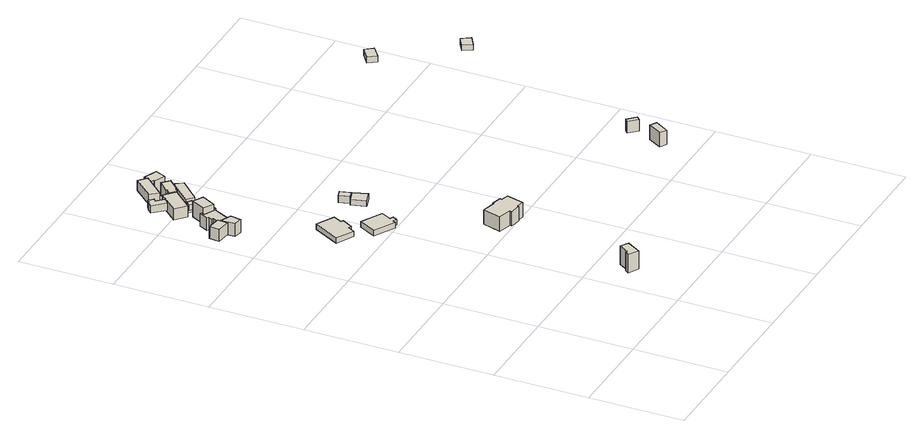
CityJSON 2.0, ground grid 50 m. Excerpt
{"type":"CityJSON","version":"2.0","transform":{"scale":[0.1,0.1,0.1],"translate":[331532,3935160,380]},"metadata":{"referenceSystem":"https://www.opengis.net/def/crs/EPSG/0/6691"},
"CityObjects":{
"building1":{"type":"Building","attributes":{"usage":"411","measuredHeight":13.4,"storeysAboveGround":2,"BuildingIDAttribute.prefecture":"14","BuildingIDAttribute.city":"14151","BuildingDetailAttribute.totalFloorArea":75.65,"BuildingDetailAttribute.buildingFootprintArea":37.82,"BuildingDetailAttribute.buildingStructureType":"601","BuildingDetailAttribute.buildingStructureOrgType":"1","BuildingDetailAttribute.orgUsage":"10","BuildingDetailAttribute.surveyYear":2015,"BuildingLandSlideRiskAttribute.description":"1","BuildingLandSlideRiskAttribute.areaType":"1"},"geometry":[{"type":"Solid","lod":"1","boundaries":[[[[0,1,2,3,4,5]],[[4,6,7,5]],[[3,8,6,4]],[[2,9,8,3]],[[1,10,9,2]],[[0,11,10,1]],[[5,7,11,0]],[[6,8,9,10,11,7]]]]}]},
"building2":{"type":"Building","attributes":{"usage":"411","measuredHeight":9.9,"storeysAboveGround":1,"BuildingIDAttribute.prefecture":"14","BuildingIDAttribute.city":"14151","BuildingDetailAttribute.totalFloorArea":156.22,"BuildingDetailAttribute.buildingFootprintArea":156.22,"BuildingDetailAttribute.buildingStructureType":"601","BuildingDetailAttribute.buildingStructureOrgType":"1","BuildingDetailAttribute.orgUsage":"10","BuildingDetailAttribute.surveyYear":2015,"BuildingLandSlideRiskAttribute.description":"1","BuildingLandSlideRiskAttribute.areaType":"1"},"geometry":[{"type":"Solid","lod":"1","boundaries":[[[[12,13,14,15,16,17,18,19,20,21,22,23]],[[22,24,25,23]],[[21,26,24,22]],[[20,27,26,21]],[[19,28,27,20]],[[18,29,28,19]],[[17,30,29,18]],[[16,31,30,17]],[[15,32,31,16]],[[14,33,32,15]],[[13,34,33,14]],[[12,35,34,13]],[[23,25,35,12]],[[24,26,27,28,29,30,31,32,33,34,35,25]]]]}]},
"building3":{"type":"Building","attributes":{"usage":"411","measuredHeight":7.4,"storeysAboveGround":2,"BuildingIDAttribute.prefecture":"14","BuildingIDAttribute.city":"14151","BuildingDetailAttribute.totalFloorArea":56.95,"BuildingDetailAttribute.buildingFootprintArea":28.47,"BuildingDetailAttribute.buildingStructureType":"601","BuildingDetailAttribute.buildingStructureOrgType":"1","BuildingDetailAttribute.orgUsage":"10","BuildingDetailAttribute.surveyYear":2015,"BuildingLandSlideRiskAttribute.description":"1","BuildingLandSlideRiskAttribute.areaType":"1"},"geometry":[{"type":"Solid","lod":"1","boundaries":[[[[36,37,38,39]],[[38,40,41,39]],[[37,42,40,38]],[[36,43,42,37]],[[39,41,43,36]],[[40,42,43,41]]]]}]},
"building4":{"type":"Building","attributes":{"usage":"411","storeysAboveGround":2,"BuildingIDAttribute.prefecture":"14","BuildingIDAttribute.city":"14151","BuildingDetailAttribute.totalFloorArea":303.45,"BuildingDetailAttribute.buildingFootprintArea":151.72,"BuildingDetailAttribute.buildingStructureType":"601","BuildingDetailAttribute.buildingStructureOrgType":"1","BuildingDetailAttribute.orgUsage":"10","BuildingDetailAttribute.surveyYear":2015,"BuildingLandSlideRiskAttribute.description":"1","BuildingLandSlideRiskAttribute.areaType":"1"},"geometry":[{"type":"Solid","lod":"1","boundaries":[[[[44,45,46,47,48,49,50,51]],[[50,52,53,51]],[[49,54,52,50]],[[48,55,54,49]],[[47,56,55,48]],[[46,57,56,47]],[[45,58,57,46]],[[44,59,58,45]],[[51,53,59,44]],[[52,54,55,56,57,58,59,53]]]]}]},
"building5":{"type":"Building","attributes":{"usage":"411","storeysAboveGround":2,"BuildingIDAttribute.prefecture":"14","BuildingIDAttribute.city":"14151","BuildingDetailAttribute.totalFloorArea":236.68,"BuildingDetailAttribute.buildingFootprintArea":118.34,"BuildingDetailAttribute.buildingStructureType":"601","BuildingDetailAttribute.buildingStructureOrgType":"1","BuildingDetailAttribute.orgUsage":"10","BuildingDetailAttribute.surveyYear":2015,"BuildingLandSlideRiskAttribute.description":"1","BuildingLandSlideRiskAttribute.areaType":"1"},"geometry":[{"type":"Solid","lod":"1","boundaries":[[[[60,61,62,63,64,65,66,67]],[[66,68,69,67]],[[65,70,68,66]],[[64,71,70,65]],[[63,72,71,64]],[[62,73,72,63]],[[61,74,73,62]],[[60,75,74,61]],[[67,69,75,60]],[[68,70,71,72,73,74,75,69]]]]}]},
"building6":{"type":"Building","attributes":{"measuredHeight":7.5,"BuildingIDAttribute.prefecture":"14","BuildingIDAttribute.city":"14151","BuildingDetailAttribute.surveyYear":2015,"BuildingLandSlideRiskAttribute.description":"1","BuildingLandSlideRiskAttribute.areaType":"1"},"geometry":[{"type":"Solid","lod":"1","boundaries":[[[[76,77,78,79]],[[78,80,81,79]],[[77,82,80,78]],[[76,83,82,77]],[[79,81,83,76]],[[80,82,83,81]]]]}]},
"building7":{"type":"Building","attributes":{"usage":"411","measuredHeight":7.8,"storeysAboveGround":2,"BuildingIDAttribute.prefecture":"14","BuildingIDAttribute.city":"14151","BuildingDetailAttribute.totalFloorArea":90.25,"BuildingDetailAttribute.buildingFootprintArea":45.12,"BuildingDetailAttribute.buildingStructureType":"601","BuildingDetailAttribute.buildingStructureOrgType":"1","BuildingDetailAttribute.orgUsage":"10","BuildingDetailAttribute.surveyYear":2015,"BuildingLandSlideRiskAttribute.description":"1","BuildingLandSlideRiskAttribute.areaType":"1"},"geometry":[{"type":"Solid","lod":"1","boundaries":[[[[84,85,86,87,88,89,90,91,92,93]],[[92,94,95,93]],[[91,96,94,92]],[[90,97,96,91]],[[89,98,97,90]],[[88,99,98,89]],[[87,100,99,88]],[[86,101,100,87]],[[85,102,101,86]],[[84,103,102,85]],[[93,95,103,84]],[[94,96,97,98,99,100,101,102,103,95]]]]}]},
"building8":{"type":"Building","attributes":{"measuredHeight":4.6,"BuildingIDAttribute.prefecture":"14","BuildingIDAttribute.city":"14151","BuildingDetailAttribute.surveyYear":2015,"BuildingLandSlideRiskAttribute.description":"1","BuildingLandSlideRiskAttribute.areaType":"1"},"geometry":[{"type":"Solid","lod":"1","boundaries":[[[[104,105,106,107,108,109,110,111]],[[110,112,113,111]],[[109,114,112,110]],[[108,115,114,109]],[[107,116,115,108]],[[106,117,116,107]],[[105,118,117,106]],[[104,119,118,105]],[[111,113,119,104]],[[112,114,115,116,117,118,119,113]]]]}]},
"building9":{"type":"Building","attributes":{"measuredHeight":7.1,"BuildingIDAttribute.prefecture":"14","BuildingIDAttribute.city":"14151","BuildingDetailAttribute.surveyYear":2015,"BuildingLandSlideRiskAttribute.description":"1","BuildingLandSlideRiskAttribute.areaType":"1"},"geometry":[{"type":"Solid","lod":"1","boundaries":[[[[120,121,122,123]],[[122,124,125,123]],[[121,126,124,122]],[[120,127,126,121]],[[123,125,127,120]],[[124,126,127,125]]]]}]},
"building10":{"type":"Building","attributes":{"usage":"411","measuredHeight":9.3,"storeysAboveGround":2,"BuildingIDAttribute.prefecture":"14","BuildingIDAttribute.city":"14151","BuildingDetailAttribute.totalFloorArea":71.02,"BuildingDetailAttribute.buildingFootprintArea":35.51,"BuildingDetailAttribute.buildingStructureType":"601","BuildingDetailAttribute.buildingStructureOrgType":"1","BuildingDetailAttribute.orgUsage":"10","BuildingDetailAttribute.surveyYear":2015,"BuildingLandSlideRiskAttribute.description":"1","BuildingLandSlideRiskAttribute.areaType":"1"},"geometry":[{"type":"Solid","lod":"1","boundaries":[[[[128,129,130,131]],[[130,132,133,131]],[[129,134,132,130]],[[128,135,134,129]],[[131,133,135,128]],[[132,134,135,133]]]]}]},
"building11":{"type":"Building","attributes":{"measuredHeight":7.3,"BuildingIDAttribute.prefecture":"14","BuildingIDAttribute.city":"14151","BuildingDetailAttribute.surveyYear":2015,"BuildingLandSlideRiskAttribute.description":"1","BuildingLandSlideRiskAttribute.areaType":"1"},"geometry":[{"type":"Solid","lod":"1","boundaries":[[[[136,137,138,139]],[[138,140,141,139]],[[137,142,140,138]],[[136,143,142,137]],[[139,141,143,136]],[[140,142,143,141]]]]}]},
"building12":{"type":"Building","attributes":{"BuildingIDAttribute.prefecture":"14","BuildingIDAttribute.city":"14151","BuildingDetailAttribute.surveyYear":2015,"BuildingLandSlideRiskAttribute.description":"1","BuildingLandSlideRiskAttribute.areaType":"1"},"geometry":[{"type":"Solid","lod":"1","boundaries":[[[[144,145,146,147]],[[146,148,149,147]],[[145,150,148,146]],[[144,151,150,145]],[[147,149,151,144]],[[148,150,151,149]]]]}]},
"building13":{"type":"Building","attributes":{"usage":"451","measuredHeight":6.5,"storeysAboveGround":2,"BuildingIDAttribute.prefecture":"14","BuildingIDAttribute.city":"14151","BuildingDetailAttribute.totalFloorArea":112.75,"BuildingDetailAttribute.buildingFootprintArea":56.38,"BuildingDetailAttribute.buildingStructureType":"601","BuildingDetailAttribute.buildingStructureOrgType":"1","BuildingDetailAttribute.orgUsage":"200","BuildingDetailAttribute.surveyYear":2015,"BuildingLandSlideRiskAttribute.description":"1","BuildingLandSlideRiskAttribute.areaType":"1"},"geometry":[{"type":"Solid","lod":"1","boundaries":[[[[152,153,154,155]],[[154,156,157,155]],[[153,158,156,154]],[[152,159,158,153]],[[155,157,159,152]],[[156,158,159,157]]]]}]},
"building14":{"type":"Building","attributes":{"usage":"411","storeysAboveGround":1,"BuildingIDAttribute.prefecture":"14","BuildingIDAttribute.city":"14151","BuildingDetailAttribute.totalFloorArea":49.54,"BuildingDetailAttribute.buildingFootprintArea":49.54,"BuildingDetailAttribute.buildingStructureType":"601","BuildingDetailAttribute.buildingStructureOrgType":"1","BuildingDetailAttribute.orgUsage":"10","BuildingDetailAttribute.surveyYear":2015,"BuildingLandSlideRiskAttribute.description":"1","BuildingLandSlideRiskAttribute.areaType":"1"},"geometry":[{"type":"Solid","lod":"1","boundaries":[[[[160,161,162,163]],[[162,164,165,163]],[[161,166,164,162]],[[160,167,166,161]],[[163,165,167,160]],[[164,166,167,165]]]]}]},
"building15":{"type":"Building","attributes":{"measuredHeight":4.6,"BuildingIDAttribute.prefecture":"14","BuildingIDAttribute.city":"14151","BuildingDetailAttribute.surveyYear":2015,"BuildingLandSlideRiskAttribute.description":"1","BuildingLandSlideRiskAttribute.areaType":"1"},"geometry":[{"type":"Solid","lod":"1","boundaries":[[[[168,169,170,171]],[[170,172,173,171]],[[169,174,172,170]],[[168,175,174,169]],[[171,173,175,168]],[[172,174,175,173]]]]}]},
"building16":{"type":"Building","attributes":{"usage":"411","measuredHeight":8.2,"storeysAboveGround":2,"BuildingIDAttribute.prefecture":"14","BuildingIDAttribute.city":"14151","BuildingDetailAttribute.totalFloorArea":119.69,"BuildingDetailAttribute.buildingFootprintArea":59.84,"BuildingDetailAttribute.buildingStructureType":"601","BuildingDetailAttribute.buildingStructureOrgType":"1","BuildingDetailAttribute.orgUsage":"10","BuildingDetailAttribute.surveyYear":2015,"BuildingLandSlideRiskAttribute.description":"1","BuildingLandSlideRiskAttribute.areaType":"1"},"geometry":[{"type":"Solid","lod":"1","boundaries":[[[[176,177,178,179,180]],[[179,181,182,180]],[[178,183,181,179]],[[177,184,183,178]],[[176,185,184,177]],[[180,182,185,176]],[[181,183,184,185,182]]]]}]},
"building17":{"type":"Building","attributes":{"usage":"451","measuredHeight":7.1,"storeysAboveGround":2,"BuildingIDAttribute.prefecture":"14","BuildingIDAttribute.city":"14151","BuildingDetailAttribute.totalFloorArea":84.4,"BuildingDetailAttribute.buildingFootprintArea":42.2,"BuildingDetailAttribute.buildingStructureType":"601","BuildingDetailAttribute.buildingStructureOrgType":"1","BuildingDetailAttribute.orgUsage":"200","BuildingDetailAttribute.surveyYear":2015,"BuildingLandSlideRiskAttribute.description":"1","BuildingLandSlideRiskAttribute.areaType":"1"},"geometry":[{"type":"Solid","lod":"1","boundaries":[[[[186,187,188,189,190,191,192,193]],[[192,194,195,193]],[[191,196,194,192]],[[190,197,196,191]],[[189,198,197,190]],[[188,199,198,189]],[[187,200,199,188]],[[186,201,200,187]],[[193,195,201,186]],[[194,196,197,198,199,200,201,195]]]]}]},
"building18":{"type":"Building","attributes":{"measuredHeight":12.9,"BuildingIDAttribute.prefecture":"14","BuildingIDAttribute.city":"14151","BuildingDetailAttribute.surveyYear":2015,"BuildingLandSlideRiskAttribute.description":"1","BuildingLandSlideRiskAttribute.areaType":"1"},"geometry":[{"type":"Solid","lod":"1","boundaries":[[[[202,203,204,205,206,207]],[[206,208,209,207]],[[205,210,208,206]],[[204,211,210,205]],[[203,212,211,204]],[[202,213,212,203]],[[207,209,213,202]],[[208,210,211,212,213,209]]]]}]},
"building19":{"type":"Building","attributes":{"measuredHeight":16.9,"BuildingIDAttribute.prefecture":"14","BuildingIDAttribute.city":"14151","BuildingDetailAttribute.surveyYear":2015,"BuildingLandSlideRiskAttribute.description":"1","BuildingLandSlideRiskAttribute.areaType":"1"},"geometry":[{"type":"Solid","lod":"1","boundaries":[[[[214,215,216,217]],[[216,218,219,217]],[[215,220,218,216]],[[214,221,220,215]],[[217,219,221,214]],[[218,220,221,219]]]]}]},
"building20":{"type":"Building","attributes":{"measuredHeight":8.9,"BuildingIDAttribute.prefecture":"14","BuildingIDAttribute.city":"14151","BuildingDetailAttribute.surveyYear":2015,"BuildingLandSlideRiskAttribute.description":"1","BuildingLandSlideRiskAttribute.areaType":"1"},"geometry":[{"type":"Solid","lod":"1","boundaries":[[[[222,223,224,225]],[[224,226,227,225]],[[223,228,226,224]],[[222,229,228,223]],[[225,227,229,222]],[[226,228,229,227]]]]}]},
"building21":{"type":"Building","attributes":{"usage":"451","storeysAboveGround":1,"BuildingIDAttribute.prefecture":"14","BuildingIDAttribute.city":"14151","BuildingDetailAttribute.totalFloorArea":28.52,"BuildingDetailAttribute.buildingFootprintArea":28.52,"BuildingDetailAttribute.buildingStructureType":"601","BuildingDetailAttribute.buildingStructureOrgType":"1","BuildingDetailAttribute.orgUsage":"200","BuildingDetailAttribute.surveyYear":2015,"BuildingLandSlideRiskAttribute.description":"1","BuildingLandSlideRiskAttribute.areaType":"1"},"geometry":[{"type":"Solid","lod":"1","boundaries":[[[[230,231,232,233]],[[232,234,235,233]],[[231,236,234,232]],[[230,237,236,231]],[[233,235,237,230]],[[234,236,237,235]]]]}]},
"building22":{"type":"Building","attributes":{"measuredHeight":3.7,"BuildingIDAttribute.prefecture":"14","BuildingIDAttribute.city":"14151","BuildingDetailAttribute.surveyYear":2015,"BuildingLandSlideRiskAttribute.description":"1","BuildingLandSlideRiskAttribute.areaType":"1"},"geometry":[{"type":"Solid","lod":"1","boundaries":[[[[238,239,240,241]],[[240,242,243,241]],[[239,244,242,240]],[[238,245,244,239]],[[241,243,245,238]],[[242,244,245,243]]]]}]}
},
"vertices":[
[72,3,416],[21,34,416],[34,55,416],[44,50,416],[76,103,416],[117,78,416],[76,103,518],[117,78,518],[44,50,518],[34,55,518],[21,34,518],[72,3,518],
[328,732,385],[287,740,385],[285,733,385],[226,744,385],[229,755,385],[159,775,385],[186,873,385],[259,854,385],[261,861,385],[316,846,385],[313,836,385],[353,825,385],[313,836,464],[353,825,464],[316,846,464],[261,861,464],[259,854,464],[186,873,464],[159,775,464],[229,755,464],[226,744,464],[285,733,464],[287,740,464],[328,732,464],
[80,2171,57],[6,2180,57],[12,2234,57],[86,2225,57],[12,2234,122],[86,2225,122],[6,2180,122],[80,2171,122],
[290,1672,112],[302,1666,112],[270,1609,112],[256,1616,112],[233,1579,112],[143,1627,112],[220,1769,112],[314,1718,112],[220,1769,142],[314,1718,142],[143,1627,142],[233,1579,142],[256,1616,142],[270,1609,142],[302,1666,142],[290,1672,142],
[383,1458,133],[400,1449,133],[387,1424,133],[368,1434,133],[360,1419,133],[247,1479,133],[297,1572,133],[411,1511,133],[297,1572,163],[411,1511,163],[247,1479,163],[360,1419,163],[368,1434,163],[387,1424,163],[400,1449,163],[383,1458,163],
[197,2157,10],[153,2164,10],[148,2240,10],[209,2213,10],[148,2240,80],[209,2213,80],[153,2164,80],[197,2157,80],
[179,2352,10],[171,2337,10],[232,2307,10],[190,2225,10],[139,2251,10],[154,2280,10],[144,2285,10],[154,2305,10],[145,2310,10],[169,2357,10],[145,2310,78],[169,2357,78],[154,2305,78],[144,2285,78],[154,2280,78],[139,2251,78],[190,2225,78],[232,2307,78],[171,2337,78],[179,2352,78],
[106,2596,75],[119,2609,75],[141,2585,75],[129,2574,75],[163,2538,75],[136,2513,75],[78,2575,75],[104,2599,75],[78,2575,116],[104,2599,116],[136,2513,116],[163,2538,116],[129,2574,116],[141,2585,116],[119,2609,116],[106,2596,116],
[193,2567,56],[247,2517,56],[151,2413,56],[97,2463,56],[151,2413,116],[97,2463,116],[247,2517,116],[193,2567,116],
[230,2314,20],[177,2343,20],[217,2417,20],[270,2387,20],[217,2417,108],[270,2387,108],[177,2343,108],[230,2314,108],
[244,2309,20],[236,2313,20],[253,2349,20],[261,2345,20],[253,2349,79],[261,2345,79],[236,2313,79],[244,2309,79],
[242,2420,48],[221,2438,48],[241,2462,48],[263,2444,48],[241,2462,78],[263,2444,78],[221,2438,78],[242,2420,78],
[191,2580,70],[154,2621,70],[251,2725,70],[293,2689,70],[251,2725,125],[293,2689,125],[154,2621,125],[191,2580,125],
[573,1658,117],[509,1638,117],[485,1715,117],[549,1735,117],[485,1715,147],[549,1735,147],[509,1638,147],[573,1658,147],
[542,1734,111],[506,1724,111],[490,1781,111],[526,1791,111],[490,1781,152],[526,1791,152],[506,1724,152],[542,1734,152],
[379,2539,11],[278,2436,11],[243,2468,11],[332,2560,11],[355,2577,11],[332,2560,90],[355,2577,90],[243,2468,90],[278,2436,90],[379,2539,90],
[350,2597,38],[294,2539,38],[291,2542,38],[275,2526,38],[245,2554,38],[263,2573,38],[259,2576,38],[313,2632,38],[259,2576,103],[313,2632,103],[263,2573,103],[245,2554,103],[275,2526,103],[291,2542,103],[294,2539,103],[350,2597,103],
[379,2640,22],[319,2665,22],[322,2671,22],[310,2676,22],[330,2726,22],[402,2696,22],[330,2726,101],[402,2696,101],[310,2676,101],[322,2671,101],[319,2665,101],[379,2640,101],
[1273,469,384],[1228,395,384],[1194,416,384],[1238,490,384],[1194,416,464],[1238,490,464],[1228,395,464],[1273,469,464],
[1304,647,358],[1346,606,358],[1329,589,358],[1287,630,358],[1329,589,421],[1287,630,421],[1346,606,421],[1304,647,421],
[1408,1558,516],[1462,1592,516],[1491,1546,516],[1437,1513,516],[1491,1546,546],[1437,1513,546],[1462,1592,546],[1408,1558,546],
[1608,2112,249],[1549,2067,249],[1517,2110,249],[1576,2154,249],[1517,2110,282],[1576,2154,282],[1549,2067,282],[1608,2112,282]
]}
